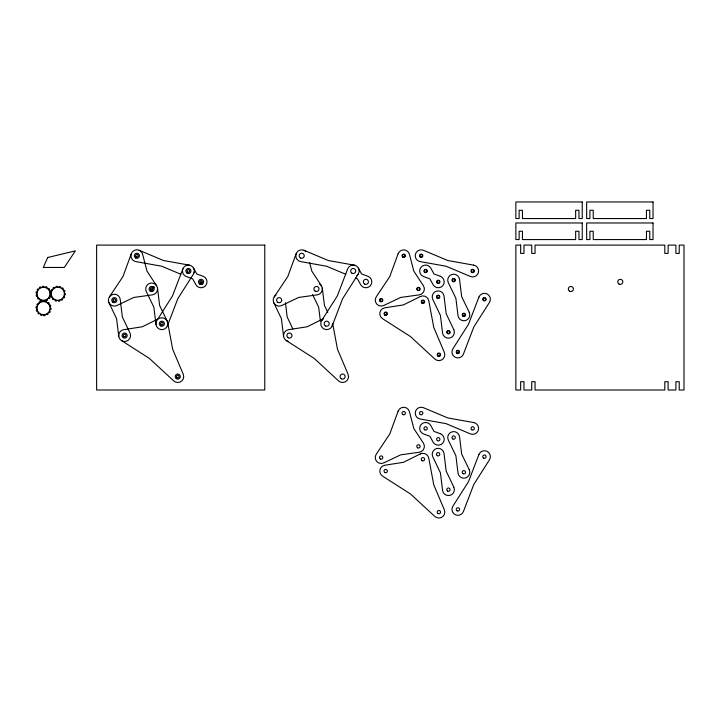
<?xml version="1.0" encoding="UTF-8"?>
<svg xmlns="http://www.w3.org/2000/svg" width="720" height="720" viewBox="0 0 720 720"><rect width="100%" height="100%" fill="white"/><g stroke="black" fill="none" stroke-linecap="round" stroke-linejoin="round"><path stroke-width="1.08" d="M194.202 272.196L193.968 273.024M55.269 299.898C54.234 300.942 56.889 301.815 56.664 300.303M58.968 287.235C58.725 285.759 61.371 286.524 60.363 287.64M40.743 314.19C39.672 315.189 42.291 316.17 42.129 314.649M44.946 301.68C44.757 300.204 47.376 301.068 46.323 302.148M131.319 253.728L122.949 276.606L109.404 296.865M296.136 253.728L287.766 276.606L274.221 296.865M182.862 268.875L172.467 296.01L156.861 320.517A5.931 5.931 0 0 0 160.542 329.49A5.931 5.931 0 0 0 167.751 323.01A5.931 5.931 0 0 0 159.228 318.393L142.335 326.772L123.714 329.688A5.931 5.931 0 0 0 118.89 337.032A5.931 5.931 0 0 0 126.657 341.127A5.931 5.931 0 0 0 129.987 333L122.364 317.016L120.222 299.439A5.931 5.931 0 0 0 112.986 294.39A5.931 5.931 0 0 0 108.738 302.121A5.931 5.931 0 0 0 116.883 305.514L133.848 297.441L152.451 294.849A5.931 5.931 0 0 0 157.392 287.55A5.931 5.931 0 0 0 149.616 283.401A5.931 5.931 0 0 0 146.295 291.564L153.864 307.188L155.979 324.423M167.4 325.827L177.795 298.692L193.401 274.176A5.931 5.931 0 0 0 191.205 265.77A5.931 5.931 0 0 0 182.979 268.587A5.931 5.931 0 0 0 186.399 276.579L192.672 278.829L195.867 284.688A5.931 5.931 0 0 0 205.578 285.705A5.931 5.931 0 0 0 203.076 276.264L196.803 274.014L193.608 268.155M332.217 325.827L342.612 298.692L358.218 274.176M40.311 299.565C39.159 300.492 41.706 301.662 41.652 300.132M45.423 287.406C45.342 285.912 47.898 286.974 46.764 287.973M199.782 284.418L201.069 281.844L202.041 283.779L201.717 284.418M150.345 291.555L151.632 288.981L152.604 290.907L152.28 291.555M150.831 291.555L151.155 290.907M151.317 291.555L151.632 290.907M151.794 291.555L152.118 290.907M200.268 284.418L200.592 283.779M200.754 284.418L201.069 283.779M201.231 284.418L201.555 283.779M321.678 320.517L337.284 296.01L347.679 268.875A5.931 5.931 0 0 1 356.751 266.229A5.931 5.931 0 0 1 356.85 275.679M52.866 298.179C51.471 298.638 53.46 300.627 53.946 299.16M61.695 288.378C62.163 286.902 64.179 288.918 62.775 289.35M38.412 312.381C36.999 312.786 38.916 314.847 39.456 313.398M47.619 302.94C48.123 301.5 50.094 303.498 48.663 303.948M38.115 297.594C36.684 297.864 38.394 300.078 39.078 298.683M47.997 288.855C48.627 287.451 50.418 289.647 48.96 289.944M323.046 318.888L307.152 326.772L288.531 329.688A5.931 5.931 0 0 0 288.243 341.352M51.435 295.596C50.013 295.38 50.859 298.026 51.993 296.946M63.648 290.592C64.737 289.485 65.646 292.167 64.197 291.942M37.089 309.744C35.658 309.501 36.441 312.156 37.584 311.112M49.491 305.226C50.616 304.173 51.444 306.846 49.986 306.594M36.99 294.858C35.568 294.534 36.171 297.207 37.386 296.262M49.689 291.276C50.895 290.313 51.507 293.04 50.085 292.68M200.106 283.779L202.041 283.779M150.669 290.907L152.604 290.907M51.273 292.644C50.067 291.87 49.707 294.579 51.192 294.102M64.449 293.436C65.925 292.959 65.583 295.659 64.359 294.894A6.633 6.633 0 0 1 53.577 298.872A6.633 6.633 0 0 1 55.521 287.541A6.633 6.633 0 0 1 64.359 294.894M37.044 306.783C35.874 305.982 35.379 308.628 36.9 308.232M50.175 308.097C51.714 307.719 51.165 310.419 50.031 309.546A6.633 6.633 0 0 1 39.096 313.101A6.633 6.633 0 0 1 41.49 301.851A6.633 6.633 0 0 1 50.031 309.546M37.161 291.906C36.063 291.006 35.37 293.625 36.909 293.346M50.157 294.192C51.696 293.877 51.003 296.559 49.905 295.623A6.633 6.633 0 0 1 38.745 298.359A6.633 6.633 0 0 1 41.958 287.325A6.633 6.633 0 0 1 49.905 295.623M189.441 265.158L163.485 260.514L139.185 250.29M354.672 265.248L328.302 260.514L304.002 250.29M355.401 278.082L357.489 278.829L360.684 284.688A5.931 5.931 0 0 0 370.395 285.705A5.931 5.931 0 0 0 367.893 276.264L361.62 274.014L358.425 268.155M345.852 274.329L326.61 266.238L300.654 261.594A5.931 5.931 0 0 1 296.478 252.954A5.931 5.931 0 0 1 305.991 251.667M180.81 274.239L161.793 266.238L135.837 261.594A5.931 5.931 0 0 1 130.959 255.708A5.931 5.931 0 0 1 135.945 249.903A5.931 5.931 0 0 1 142.497 253.854L147.006 271.152L156.591 285.723M52.407 289.917C51.624 288.729 50.166 290.952 51.705 291.195M63.936 296.343C65.484 296.559 63.99 298.854 63.225 297.621M38.286 304.11C37.521 302.877 36.018 305.064 37.53 305.352M49.545 310.986C51.066 311.31 49.536 313.461 48.789 312.228M286.254 340.542L314.208 358.416L338.58 380.925A5.931 5.931 0 0 0 348.066 374.256L337.5 349.272L332.703 323.676M121.437 340.542L149.391 358.416L173.763 380.925A5.931 5.931 0 0 0 183.249 374.256L172.683 349.272L167.688 322.614M38.601 289.332C37.935 288.036 36.261 290.124 37.755 290.511M49.32 297.027C50.823 297.45 49.122 299.502 48.474 298.206M54.612 287.955C54.378 286.515 52.137 287.973 53.424 288.792M62.208 298.746C63.486 299.574 61.245 301.032 61.02 299.583M321.408 285.723L311.823 271.152L309.636 262.71M40.572 302.229C40.338 300.78 38.115 302.139 39.348 303.021M47.727 313.317C48.969 314.226 46.692 315.549 46.503 314.1M41.013 287.631C40.932 286.182 38.583 287.307 39.735 288.324M47.331 299.214C48.492 300.249 46.134 301.347 46.053 299.907M327.762 312.327L324.45 305.496L322.335 288.261M312.534 294.489L318.681 307.188L320.4 321.192M167.202 321.12L159.633 305.496L157.518 288.261M292.896 329.004L287.181 317.016L285.435 302.733M273.798 302.715L281.412 318.699L283.563 336.267M108.981 302.715L116.595 318.699L118.746 336.267M41.994 301.716C41.598 298.881 44.523 303.021 44.595 300.321M57.456 287.145C57.879 285.741 55.224 286.074 56.016 287.379M59.616 300.159C60.408 301.446 57.798 301.815 58.176 300.393M43.362 300.915L43.434 301.527M45.081 314.622C45.837 315.927 43.182 316.215 43.632 314.802M43.173 301.014L43.146 300.393M43.929 287.145C44.451 285.768 41.814 285.858 42.48 287.217M153.729 287.046L153.567 286.56L153.243 287.046M332.604 323.604A5.931 5.931 0 0 1 324.117 329.049A5.931 5.931 0 0 1 323.046 319.014M319.446 283.86A5.931 5.931 0 0 1 317.268 294.849L298.665 297.441L281.7 305.514A5.931 5.931 0 0 1 273.942 302.994A5.931 5.931 0 0 1 276.039 295.11M398.133 253.728L389.763 276.606L376.218 296.865A5.931 5.931 0 0 0 383.697 305.514L400.662 297.441L419.274 294.849A5.931 5.931 0 0 0 423.405 285.723L413.82 271.152L409.437 254.268A5.931 5.931 0 0 0 398.133 253.728M398.133 411.129L389.763 434.016L376.218 454.275A5.931 5.931 0 0 0 383.697 462.924L400.662 454.851L419.274 452.259A5.931 5.931 0 0 0 423.405 443.124L413.82 428.562L409.437 411.678A5.931 5.931 0 0 0 398.133 411.129M478.899 297.135L468.504 324.27L452.898 348.786A5.931 5.931 0 0 0 455.229 357.264A5.931 5.931 0 0 0 463.437 354.087L473.832 326.952L489.438 302.445A5.931 5.931 0 0 0 487.107 293.958A5.931 5.931 0 0 0 478.899 297.135M478.899 454.545L468.504 481.68L452.898 506.187A5.931 5.931 0 0 0 455.229 514.674A5.931 5.931 0 0 0 463.437 511.497L473.832 484.362L489.438 459.855A5.931 5.931 0 0 0 487.107 451.368A5.931 5.931 0 0 0 478.899 454.545M47.718 257.508L43.29 267.462L64.305 267.462L75.366 250.866L47.718 257.508M420.309 296.532L403.425 304.911L384.804 307.827A5.931 5.931 0 0 0 382.527 318.681L410.481 336.555L434.853 359.064A5.931 5.931 0 0 0 444.339 352.395L433.764 327.411L428.778 300.753A5.931 5.931 0 0 0 420.309 296.532M420.309 453.942L403.425 462.312L384.804 465.237A5.931 5.931 0 0 0 382.527 476.091L410.481 493.965L434.853 516.474A5.931 5.931 0 0 0 444.339 509.805L433.764 484.821L428.778 458.163A5.931 5.931 0 0 0 420.309 453.942M582.237 201.96L515.862 201.96L515.862 218.547L519.129 218.547L519.129 210.258L522.441 210.258L522.441 218.547L575.658 218.547L575.658 210.258L578.97 210.258L578.97 218.547L582.237 218.547L582.237 201.96M653.031 201.96L586.656 201.96L586.656 218.547L589.923 218.547L589.923 210.258L593.235 210.258L593.235 218.547L646.452 218.547L646.452 210.258L649.764 210.258L649.764 218.547L653.031 218.547L653.031 201.96M582.237 222.975L515.862 222.975L515.862 239.571L519.129 239.571L519.129 231.273L522.441 231.273L522.441 239.571L575.658 239.571L575.658 231.273L578.97 231.273L578.97 239.571L582.237 239.571L582.237 222.975M653.031 222.975L586.656 222.975L586.656 239.571L589.923 239.571L589.923 231.273L593.235 231.273L593.235 239.571L646.452 239.571L646.452 231.273L649.764 231.273L649.764 239.571L653.031 239.571L653.031 222.975M264.771 245.097L96.633 245.097L96.633 390.006L264.771 390.006L264.771 245.097M520.65 245.097L515.862 245.097L515.862 390.006L520.65 390.006L520.65 381.708L523.971 381.708L523.971 390.006L531.738 390.006L531.738 381.708L535.059 381.708L535.059 390.006L664.812 390.006L664.812 381.708L668.124 381.708L668.124 390.006L675.891 390.006L675.891 381.708L679.212 381.708L679.212 390.006L684 390.006L684 245.097L679.212 245.097L679.212 253.395L675.891 253.395L675.891 245.097L668.124 245.097L668.124 253.395L664.812 253.395L664.812 245.097L535.059 245.097L535.059 253.395L531.738 253.395L531.738 245.097L523.971 245.097L523.971 253.395L520.65 253.395L520.65 245.097M153.891 287.046L153.081 287.046L153.081 287.694L153.891 287.694L153.891 287.046M473.724 265.158L447.768 260.514L423.468 250.29A5.931 5.931 0 0 0 415.476 254.079A5.931 5.931 0 0 0 420.12 261.594L446.076 266.238L470.385 276.462A5.931 5.931 0 0 0 478.368 272.673A5.931 5.931 0 0 0 473.724 265.158M473.724 422.568L447.768 417.924L423.468 407.7A5.931 5.931 0 0 0 415.476 411.489A5.931 5.931 0 0 0 420.12 419.004L446.076 423.648L470.385 433.872A5.931 5.931 0 0 0 478.368 430.083A5.931 5.931 0 0 0 473.724 422.568M440.289 276.264L434.007 274.014L430.812 268.155A5.931 5.931 0 0 0 421.101 267.138A5.931 5.931 0 0 0 423.603 276.579L429.885 278.829L433.08 284.688A5.931 5.931 0 0 0 442.791 285.705A5.931 5.931 0 0 0 440.289 276.264M440.289 433.674L434.007 431.415L430.812 425.565A5.931 5.931 0 0 0 421.101 424.548A5.931 5.931 0 0 0 423.603 433.98L429.885 436.239L433.08 442.089A5.931 5.931 0 0 0 442.791 443.106A5.931 5.931 0 0 0 440.289 433.674M469.233 312.273L461.664 296.64L459.549 279.405A5.931 5.931 0 0 0 451.989 274.437A5.931 5.931 0 0 0 448.326 282.717L455.895 298.341L458.01 315.576A5.931 5.931 0 0 0 465.57 320.544A5.931 5.931 0 0 0 469.233 312.273M469.233 469.683L461.664 454.05L459.549 436.815A5.931 5.931 0 0 0 451.989 431.847A5.931 5.931 0 0 0 448.326 440.118L455.895 455.751L458.01 472.986A5.931 5.931 0 0 0 465.57 477.954A5.931 5.931 0 0 0 469.233 469.683M453.798 329.679L446.175 313.695L444.033 296.127A5.931 5.931 0 0 0 436.482 291.15A5.931 5.931 0 0 0 432.792 299.394L440.406 315.378L442.557 332.955A5.931 5.931 0 0 0 450.099 337.923A5.931 5.931 0 0 0 453.798 329.679M453.798 487.089L446.175 471.105L444.033 453.528A5.931 5.931 0 0 0 436.482 448.56A5.931 5.931 0 0 0 432.792 456.804L440.406 472.788L442.557 490.356A5.931 5.931 0 0 0 450.099 495.333A5.931 5.931 0 0 0 453.798 487.089M351.945 273.195A2.547 2.547 0 0 0 355.761 270.99A2.547 2.547 0 0 0 351.945 268.794A2.547 2.547 0 0 0 351.945 273.195M325.404 325.908A2.547 2.547 0 0 0 329.22 323.703A2.547 2.547 0 0 0 325.404 321.498A2.547 2.547 0 0 0 325.404 325.908M300.429 257.967A2.547 2.547 0 0 0 304.245 255.762A2.547 2.547 0 0 0 300.429 253.557A2.547 2.547 0 0 0 300.429 257.967M364.617 284.049A2.547 2.547 0 0 0 368.433 281.844A2.547 2.547 0 0 0 364.617 279.639A2.547 2.547 0 0 0 364.617 284.049M402.768 414.54A1.656 1.656 0 0 0 405.36 413.289A1.656 1.656 0 0 0 402.975 411.678A1.656 1.656 0 0 0 402.768 414.54M438.048 513.549A1.656 1.656 0 0 0 440.532 512.109A1.656 1.656 0 0 0 438.048 510.678A1.656 1.656 0 0 0 438.048 513.549M422.118 460.692A1.656 1.656 0 0 0 424.611 459.252A1.656 1.656 0 0 0 422.118 457.812A1.656 1.656 0 0 0 422.118 460.692M384.894 472.536A1.656 1.656 0 0 0 387.378 471.096A1.656 1.656 0 0 0 384.894 469.656A1.656 1.656 0 0 0 384.894 472.536M380.223 458.946A1.656 1.656 0 0 0 382.806 457.686A1.656 1.656 0 0 0 380.421 456.075A1.656 1.656 0 0 0 380.223 458.946M417.618 447.822A1.656 1.656 0 0 0 420.111 446.382A1.656 1.656 0 0 0 417.618 444.951A1.656 1.656 0 0 0 417.618 447.822M424.782 429.84A1.656 1.656 0 0 0 427.266 428.4A1.656 1.656 0 0 0 424.782 426.969A1.656 1.656 0 0 0 424.782 429.84M437.454 440.694A1.656 1.656 0 0 0 439.938 439.254A1.656 1.656 0 0 0 437.454 437.814A1.656 1.656 0 0 0 437.454 440.694M437.31 455.688A1.656 1.656 0 0 0 439.803 454.248A1.656 1.656 0 0 0 437.31 452.817A1.656 1.656 0 0 0 437.31 455.688M447.615 491.076A1.656 1.656 0 0 0 450.099 489.636A1.656 1.656 0 0 0 447.615 488.205A1.656 1.656 0 0 0 447.615 491.076M457.074 510.813A1.656 1.656 0 0 0 459.558 509.373A1.656 1.656 0 0 0 457.074 507.942A1.656 1.656 0 0 0 457.074 510.813M483.606 458.1A1.656 1.656 0 0 0 486.099 456.669A1.656 1.656 0 0 0 483.606 455.229A1.656 1.656 0 0 0 483.606 458.1M463.059 473.697A1.656 1.656 0 0 0 465.552 472.266A1.656 1.656 0 0 0 463.059 470.826A1.656 1.656 0 0 0 463.059 473.697M452.835 438.975A1.656 1.656 0 0 0 455.328 437.535A1.656 1.656 0 0 0 452.835 436.104A1.656 1.656 0 0 0 452.835 438.975M471.852 429.84A1.656 1.656 0 0 0 474.336 428.4A1.656 1.656 0 0 0 471.852 426.969A1.656 1.656 0 0 0 471.852 429.84M420.336 414.603A1.656 1.656 0 0 0 422.829 413.172A1.656 1.656 0 0 0 420.336 411.732A1.656 1.656 0 0 0 420.336 414.603M438.048 356.139A1.656 1.656 0 0 0 440.532 354.708A1.656 1.656 0 0 0 438.048 353.268A1.656 1.656 0 0 0 438.048 356.139M422.118 303.282A1.656 1.656 0 0 0 424.611 301.842A1.656 1.656 0 0 0 422.118 300.402A1.656 1.656 0 0 0 422.118 303.282M384.894 315.126A1.656 1.656 0 0 0 387.378 313.686A1.656 1.656 0 0 0 384.894 312.255A1.656 1.656 0 0 0 384.894 315.126M380.322 301.599A1.656 1.656 0 0 0 382.806 300.159A1.656 1.656 0 0 0 380.322 298.728A1.656 1.656 0 0 0 380.322 301.599M417.618 290.412A1.656 1.656 0 0 0 420.111 288.981A1.656 1.656 0 0 0 417.618 287.541A1.656 1.656 0 0 0 417.618 290.412M402.867 257.193A1.656 1.656 0 0 0 405.36 255.762A1.656 1.656 0 0 0 402.867 254.322A1.656 1.656 0 0 0 402.867 257.193M424.782 272.43A1.656 1.656 0 0 0 427.266 270.99A1.656 1.656 0 0 0 424.782 269.559A1.656 1.656 0 0 0 424.782 272.43M437.454 283.284A1.656 1.656 0 0 0 439.938 281.844A1.656 1.656 0 0 0 437.454 280.404A1.656 1.656 0 0 0 437.454 283.284M437.31 298.278A1.656 1.656 0 0 0 439.803 296.847A1.656 1.656 0 0 0 437.31 295.407A1.656 1.656 0 0 0 437.31 298.278M447.516 333.603A1.656 1.656 0 0 0 450.099 332.352A1.656 1.656 0 0 0 447.714 330.741A1.656 1.656 0 0 0 447.516 333.603M456.966 353.34A1.656 1.656 0 0 0 459.558 352.089A1.656 1.656 0 0 0 457.173 350.478A1.656 1.656 0 0 0 456.966 353.34M483.606 300.69A1.656 1.656 0 0 0 486.099 299.259A1.656 1.656 0 0 0 483.606 297.819A1.656 1.656 0 0 0 483.606 300.69M463.059 316.296A1.656 1.656 0 0 0 465.552 314.856A1.656 1.656 0 0 0 463.059 313.416A1.656 1.656 0 0 0 463.059 316.296M452.835 281.565A1.656 1.656 0 0 0 455.328 280.125A1.656 1.656 0 0 0 452.835 278.694A1.656 1.656 0 0 0 452.835 281.565M471.852 272.43A1.656 1.656 0 0 0 474.336 270.99A1.656 1.656 0 0 0 471.852 269.559A1.656 1.656 0 0 0 471.852 272.43M420.336 257.193A1.656 1.656 0 0 0 422.829 255.762A1.656 1.656 0 0 0 420.336 254.322A1.656 1.656 0 0 0 420.336 257.193M437.643 282.942A1.269 1.269 0 0 0 439.551 281.844A1.269 1.269 0 0 0 437.643 280.746A1.269 1.269 0 0 0 437.643 282.942M424.971 272.097A1.269 1.269 0 0 0 426.879 270.99A1.269 1.269 0 0 0 424.971 269.892A1.269 1.269 0 0 0 424.971 272.097M447.732 333.288A1.269 1.269 0 0 0 449.712 332.325A1.269 1.269 0 0 0 447.885 331.083A1.269 1.269 0 0 0 447.732 333.288M437.508 297.945A1.269 1.269 0 0 0 439.416 296.847A1.269 1.269 0 0 0 437.508 295.74A1.269 1.269 0 0 0 437.508 297.945M463.257 315.954A1.269 1.269 0 0 0 465.165 314.856A1.269 1.269 0 0 0 463.257 313.758A1.269 1.269 0 0 0 463.257 315.954M453.033 281.232A1.269 1.269 0 0 0 454.941 280.125A1.269 1.269 0 0 0 453.033 279.027A1.269 1.269 0 0 0 453.033 281.232M420.534 256.86A1.269 1.269 0 0 0 422.442 255.762A1.269 1.269 0 0 0 420.534 254.655A1.269 1.269 0 0 0 420.534 256.86M471.969 272.052A1.269 1.269 0 0 0 473.949 271.089A1.269 1.269 0 0 0 472.122 269.847A1.269 1.269 0 0 0 471.969 272.052M483.804 300.357A1.269 1.269 0 0 0 485.712 299.259A1.269 1.269 0 0 0 483.804 298.152A1.269 1.269 0 0 0 483.804 300.357M457.191 353.025A1.269 1.269 0 0 0 459.171 352.062A1.269 1.269 0 0 0 457.344 350.82A1.269 1.269 0 0 0 457.191 353.025M438.237 355.806A1.269 1.269 0 0 0 440.145 354.708A1.269 1.269 0 0 0 438.237 353.601A1.269 1.269 0 0 0 438.237 355.806M385.083 314.793A1.269 1.269 0 0 0 386.991 313.686A1.269 1.269 0 0 0 385.083 312.588A1.269 1.269 0 0 0 385.083 314.793M422.316 302.949A1.269 1.269 0 0 0 424.224 301.842A1.269 1.269 0 0 0 422.316 300.744A1.269 1.269 0 0 0 422.316 302.949M380.511 301.266A1.269 1.269 0 0 0 382.419 300.159A1.269 1.269 0 0 0 380.511 299.061A1.269 1.269 0 0 0 380.511 301.266M417.816 290.079A1.269 1.269 0 0 0 419.724 288.981A1.269 1.269 0 0 0 417.816 287.874A1.269 1.269 0 0 0 417.816 290.079M403.065 256.86A1.269 1.269 0 0 0 404.973 255.762A1.269 1.269 0 0 0 403.065 254.655A1.269 1.269 0 0 0 403.065 256.86M177.156 377.667A1.269 1.269 0 0 0 179.064 376.569A1.269 1.269 0 0 0 177.156 375.462A1.269 1.269 0 0 0 177.156 377.667M123.993 336.654A1.269 1.269 0 0 0 125.901 335.547A1.269 1.269 0 0 0 123.993 334.449A1.269 1.269 0 0 0 123.993 336.654M161.226 324.81A1.269 1.269 0 0 0 163.134 323.703A1.269 1.269 0 0 0 161.226 322.605A1.269 1.269 0 0 0 161.226 324.81M113.697 301.266A1.269 1.269 0 0 0 115.605 300.159A1.269 1.269 0 0 0 113.697 299.061A1.269 1.269 0 0 0 113.697 301.266M151.002 290.079A1.269 1.269 0 0 0 152.91 288.981A1.269 1.269 0 0 0 151.002 287.874A1.269 1.269 0 0 0 151.002 290.079M200.439 282.942A1.269 1.269 0 0 0 202.347 281.844A1.269 1.269 0 0 0 200.439 280.746A1.269 1.269 0 0 0 200.439 282.942M187.767 272.097A1.269 1.269 0 0 0 189.675 270.99A1.269 1.269 0 0 0 187.767 269.892A1.269 1.269 0 0 0 187.767 272.097M136.251 256.86A1.269 1.269 0 0 0 138.159 255.762A1.269 1.269 0 0 0 136.251 254.655A1.269 1.269 0 0 0 136.251 256.86M288.18 337.752A2.547 2.547 0 0 0 291.996 335.547A2.547 2.547 0 0 0 288.18 333.342A2.547 2.547 0 0 0 288.18 337.752M341.334 378.774A2.547 2.547 0 0 0 345.15 376.569A2.547 2.547 0 0 0 341.334 374.364A2.547 2.547 0 0 0 341.334 378.774M315.18 291.186A2.547 2.547 0 0 0 318.996 288.981A2.547 2.547 0 0 0 315.18 286.776A2.547 2.547 0 0 0 315.18 291.186M277.875 302.364A2.547 2.547 0 0 0 281.691 300.159A2.547 2.547 0 0 0 277.875 297.954A2.547 2.547 0 0 0 277.875 302.364M619.029 284.049A2.547 2.547 0 0 0 622.845 281.844A2.547 2.547 0 0 0 619.029 279.639A2.547 2.547 0 0 0 619.029 284.049M569.592 291.186A2.547 2.547 0 0 0 573.408 288.981A2.547 2.547 0 0 0 569.592 286.776A2.547 2.547 0 0 0 569.592 291.186M112.905 302.265A2.547 2.547 0 0 0 116.874 300.339A2.547 2.547 0 0 0 113.22 297.873A2.547 2.547 0 0 0 112.905 302.265M135.612 257.967A2.547 2.547 0 0 0 139.428 255.762A2.547 2.547 0 0 0 135.612 253.557A2.547 2.547 0 0 0 135.612 257.967M176.364 378.675A2.547 2.547 0 0 0 180.324 376.749A2.547 2.547 0 0 0 176.679 374.283A2.547 2.547 0 0 0 176.364 378.675M123.363 337.752A2.547 2.547 0 0 0 127.179 335.547A2.547 2.547 0 0 0 123.363 333.342A2.547 2.547 0 0 0 123.363 337.752M160.587 325.908A2.547 2.547 0 0 0 164.403 323.703A2.547 2.547 0 0 0 160.587 321.498A2.547 2.547 0 0 0 160.587 325.908M199.8 284.049A2.547 2.547 0 0 0 203.616 281.844A2.547 2.547 0 0 0 199.8 279.639A2.547 2.547 0 0 0 199.8 284.049M187.128 273.195A2.547 2.547 0 0 0 190.944 270.99A2.547 2.547 0 0 0 187.128 268.794A2.547 2.547 0 0 0 187.128 273.195M150.363 291.186A2.547 2.547 0 0 0 154.179 288.981A2.547 2.547 0 0 0 150.363 286.776A2.547 2.547 0 0 0 150.363 291.186"/></g></svg>
